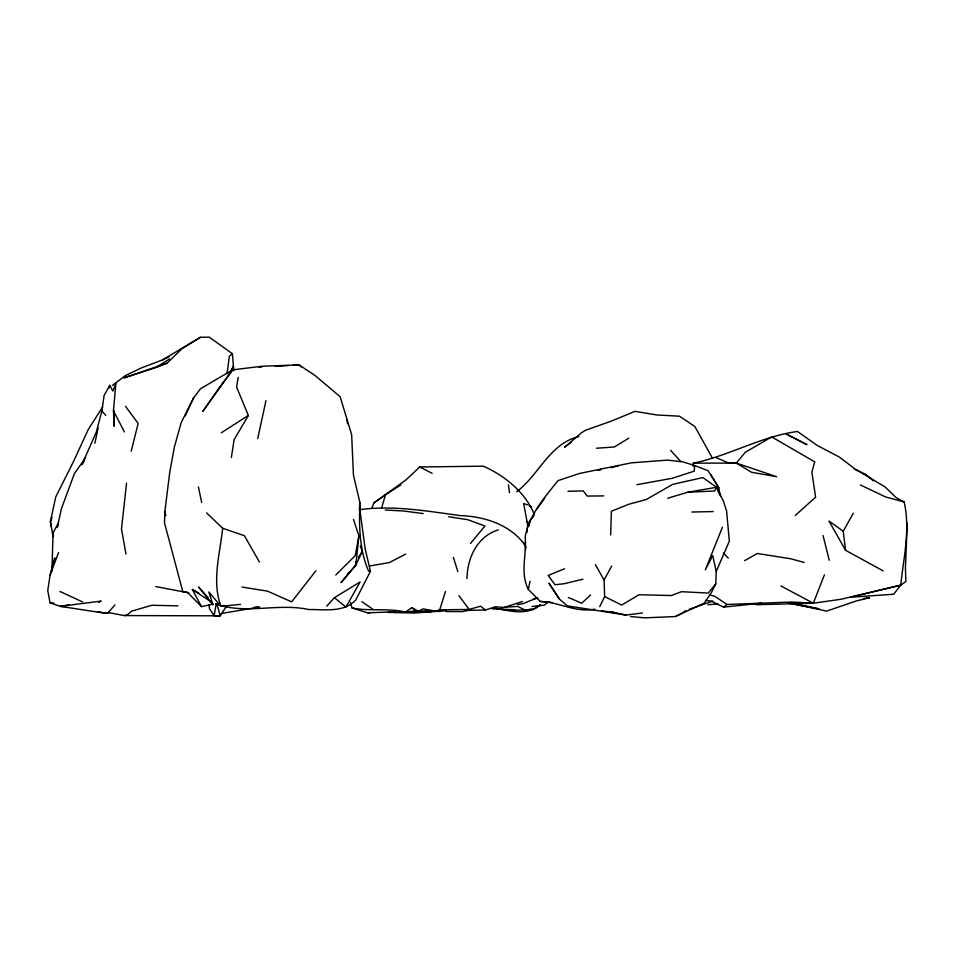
<?xml version="1.0" encoding="UTF-8"?>
<svg xmlns="http://www.w3.org/2000/svg" width="955" height="955" viewBox="0 0 955 955"><rect width="100%" height="100%" fill="white"/><g stroke="black" fill="none" stroke-linecap="round" stroke-linejoin="round"><path stroke-width="1.43" d="M610.675 534.919L611.379 511.235L629.047 504.168L646.225 499.561L672.666 484.376L702.868 477.572L716.56 487.289L723.472 501.196L726.612 511.116L729.334 541.199L716.238 571.46L715.784 583.815L711.224 592.9L704.312 603.059L675.376 616.56L644.768 617.849L630.503 616.536M215.723 603.906C245.34 614.877 278.144 602.772 308.823 609.541C324.724 609.326 343.346 612.895 355.678 600.122L370.445 571.365L365.12 548.576L360.453 513.909L359.892 502.473L353.457 475.22L351.643 434.716L340.171 396.755L314.887 375.387L299.118 364.929L262.064 366.231L232.602 369.86L200.478 388.781L193.626 397.841L181.235 422.516L174.299 447.346L169.668 472.868L164.869 511.474L164.523 522.934L182.811 591.646L187.455 592.363L201.481 606.616L213.084 604.097M51.88 571.341L53.086 532.926L58.291 523.113L57.312 527.315L61.383 508.8L74.335 473.74L85.329 458.066M907.25 523.185L905.424 567.748L905.853 581.559L900.72 585.14L893.701 594.237L850.75 597.221L900.72 585.14C903.621 557.565 910.425 529.524 904.17 501.996L896.112 497.591L885.082 486.943L854.916 468.893L839.242 456.991L817.217 445.424L797.485 431.481C761.087 436.316 729.035 455.905 693.354 463.139L693.163 465.837M359.343 509.863L359.892 502.473C358.961 525.656 359.271 549.459 368.57 571.162L370.445 571.365M594.834 609.147C576.163 613.014 558.782 601.937 540.255 601.471L528.306 589.378C519.783 572.582 526.969 554.64 525.166 536.949C529.213 514.948 544.434 497.555 558.042 480.604L579.601 473.441L631.291 462.853L667.461 460.119L682.956 461.91L694.643 465.551L694.201 471.173L672.141 478.312L636.901 484.686M525.489 549.961L525.739 547.024M526.993 532.341L527.864 522.075M113.752 410.531L114.254 426.467L113.454 410.817L115.889 383.444L112.845 391.073L109.849 385.319L104.143 395.346L101.863 410.996L96.264 432.233L81.844 464.775L84.231 461.014M54.411 560.8L54.71 557.899L50.126 574.886L47.75 590.596L50.054 602.796L60.213 606.353L105.563 613.313L108.333 612.537L124.162 615.569L220.223 615.82L225.858 607.153M360.286 545.985L362.315 551.357L355.893 564.918L341.186 582.514L355.893 564.918L358.913 535.731L353.434 519.448M126.549 483.206L121.488 528.998L125.953 554.019M227.039 373.799L229.391 356.179L232.399 353.696L209.229 337.151L200.419 337.282L162.469 359.928L141.495 367.878L125.439 375.554L112.451 385.426M206.614 512.883L222.646 528.27C219.984 554.031 211.592 581.129 220.975 606.306L240.576 604.372M529.094 525.99L529.953 520.344L533.702 516.273M231.373 457.469L234.094 439.766L248.36 415.461L236.613 387.133L238.153 377.344M467.019 578.635C467.258 557.911 477.261 536.412 498.271 529.87M216.821 603.787L220.223 615.82L214.147 615.677L216.188 603.918M358.913 535.731L355.248 555.631L335.778 574.994M257.731 438.572L265.968 400.682M94.891 443.204L98.15 427.733M528.306 589.378L530.037 581.249M131.181 451.19L138.165 423.471L125.535 406.364M381.594 508.036L385.486 494.833L401.016 484.794M350.425 602.426L351.977 607.917C369.394 611.689 387.814 607.643 405.457 612.131L411.736 607.702L418.159 611.475L423.077 608.848L435.432 611.093L439.73 609.815L445.484 591.503M108.906 388.124L109.849 385.319M754.665 604.133L757.434 604.718L813.302 603.214L824.428 574.826M231.826 370.624L233.259 366.457L229.176 373.501M371.913 508.156L373.847 502.939L406.03 479.852L419.758 466.959L483.481 466.195C505.159 475.972 525.429 492.422 534.514 514.829M50.126 574.886L58.506 552.647M722.434 527.22L705.339 569.86L712.752 555.595L716.238 571.46M52.083 517.503L50.4 521.633L51.284 526.73M185.222 415.926L193.626 397.841M599.74 606.664L604.658 596.589L604.085 579.995L595.347 564.596M604.085 579.995L611.654 566.16M694.643 465.551L708.073 470.696L718.805 487.802L720.237 495.836L716.56 487.289L714.483 491.013L687.719 492.243L667.7 498.224M883.16 570.863L845.581 550.319L843.217 531.255L853.304 513.253M346.784 575.793L349.112 572.129M358.435 557.469L362.315 551.357M102.651 407.009L88.254 429.499L73.392 461.778L55.736 496.97L50.4 521.633L53.086 536.817M536.507 509.516L544.744 498.128M315.95 570.744L291.633 601.865L267.507 591.133L241.913 587.05M715.784 583.815L708.288 593.067L681.512 591.706L671.186 595.55L639.05 594.726L621.669 605.064L604.658 596.589M693.354 465.956L693.354 463.139L736.353 463.103L745.282 452.276L771.7 436.901L814.746 461.874L811.869 472.104L815.618 497.197L795.264 515.461M470.481 543.479L484.949 525.99L467.616 519.675L448.611 516.75M108.333 612.537L114.922 604.885M326.717 606.15L334.393 597.699L360.119 581.953L345.937 607.046L334.393 597.699M156.883 367.174L167.149 363.115L181.939 348.694L200.419 337.282M516.739 491.694C538.835 475.017 549.901 443.275 578.826 436.614M590.596 595.013L581.714 603.214L568.332 597.496M705.518 600.349L711.415 601.173L723.627 607.129L727.006 604.479L791.886 602.032L813.302 603.214L841.164 599.239L900.72 585.14M571.424 442.117L564.56 447.238L581.583 432.699L585.546 430.263L611.749 420.94L634.968 411.366L656.694 414.948L679.542 416.213L694.942 426.599L712.573 458.472M373.847 502.939L385.486 494.833M548.815 601.96L544.04 605.195L532.066 606.461M492.768 607.75C505.935 610.985 519.95 610.341 533.403 609.326L540.506 604.646C527.626 615.939 509.839 611.212 494.786 608.001M683.434 612.167L685.857 610.591M221.309 432.758L248.36 415.461M535.862 607.726L539.551 605.375M156.763 366.959L169.548 358.973M628.82 438.142L614.387 446.988L596.493 448.229M744.685 560.621L757.267 553.482L790.716 558.77L804.265 562.459M675.376 616.56L682.228 612.955M405.636 554.103L389.449 562.555L369.824 565.957M98.544 602.378L101.158 601.077L60.213 606.353L64.606 606.544M162.469 359.928L169.119 356.788M564.56 568.75L548.206 575.435L555.01 584.758L564.071 583.732L582.944 579.196M537.044 597.914L523.161 603.584L517.514 604.634M689.271 609.35L712.848 601.029M167.149 363.115L123.935 377.905L155.593 367.687M522.385 601.507L504.049 607.452L495.526 606.747L485.403 610.006L465.527 610.448M439.73 609.815L469.18 609.469L480.58 606.186L485.403 610.006M611.343 467.616L618.47 465.777M446.283 610.663L414.255 613.026L387.897 612.394M866.4 598.009L869.36 597.83L856.551 600.874L826.588 611.116L789.618 603.106M124.162 615.569L127.361 614.817L131.647 611.14L151.941 605.243L177.94 605.864M469.359 610.03L462.339 611.582L445.925 611.534M687.719 492.243L716.56 487.289M221.25 613.504L259.665 607.022M108.715 612.847L105.945 613.289L97.553 611.558M60.213 606.353L69.082 604.957M359.641 509.684C393.066 505.076 426.897 511.08 460.024 515.581C484.806 516.44 511.056 524.808 525.632 546.033M559.332 599.012L549.089 583.338L559.332 599.012L567.318 605.864L625.955 615.08L642.417 613.003M863.451 598.558L869.36 597.83M351.977 607.917L367.723 612.847L370.158 612.585M533.535 598.749L537.772 598.296M723.627 607.129L761.505 603.154M253.875 607.368L258.196 606.95M707.977 604.658L718.088 604.026M504.825 607.201L517.741 606.437L525.298 610.15M258.936 367.162L261.909 366.995M275.303 366.254L288.697 365.502M293.161 365.252L299.118 364.929L301.147 366.923M394.761 612.43L411.127 611.642M367.723 612.847L395.358 611.725M421.083 612.095L431.314 611.689M437.175 611.463L441.556 611.284M418.159 611.475L439.682 610.734L405.457 612.131L416.869 610.663L411.736 607.702M567.938 491.3L583.242 490.906L587.158 496.063L603.751 495.896M514.626 609.768L491.849 608.777M529.07 609.421L533.403 609.326M691.862 512.035L713.182 511.558M736.353 463.103L751.442 472.236L776.654 476.7L736.353 463.103L728.82 463.091L716.202 457.612M385.259 509.994L403.929 511.032L423.196 513.575M540.255 601.471L552.133 602.438M50.054 602.796L53.802 603.154M796.339 604.026L799.072 604.348M601.531 610.675L615.08 612.835M788.4 603.094L819.115 608.884L792.292 603.071M155.784 586.585L188.815 592.852M610.496 611.594L625.955 615.08M904.17 501.996L885.607 496.97L860.395 484.973M709.565 594.798L714.782 596.302L727.006 604.479M527.578 504.861L523.674 503.524L527.685 525.214M222.646 528.27L244.408 535.695L259.414 562.065M854.224 469.084L865.731 474.372L873.407 480.819M59.95 591.443L82.631 601.96M806.844 444.6L786.025 433.868L806.7 444.612M419.758 466.959L432.138 473.346M780.856 585.928L813.302 603.214M201.481 606.616L192.361 589.533L198.747 593.031M529.022 505.541L531.326 506.878M192.361 589.533L211.771 602.211M361.85 601.65L372.629 609.051M843.217 531.255L828.952 521.012L845.581 550.319M526.563 521.287L528.843 523.054M723.377 553.005L728.271 558.066M670.637 450.33L680.605 461.361M208.19 597.687L198.616 587.038L212.941 604.861L208.847 591.993L220.975 606.306M101.863 410.996L105.766 415.353M458.901 595.645L469.18 609.469M214.147 615.677L209.503 608.824L208.906 604.67M710.723 474.504L718.805 487.802M113.454 410.817L124.401 431.911M523.662 542.44L525.787 547.633M453.374 557.338L457.827 571.52M823.055 535.516L829.262 560.263M164.869 511.474L165.824 515.688M198.401 486.966L201.708 502.473M508.418 484.794L509.493 492.72M347.059 419.412L347.429 423.674M232.399 353.696L233.748 370.683M355.726 561.982L355.893 564.918M219.149 387.921L202.806 411.354L232.602 369.86L219.149 387.921M600.886 469.442L598.117 470.373L600.886 469.442"/></g></svg>
